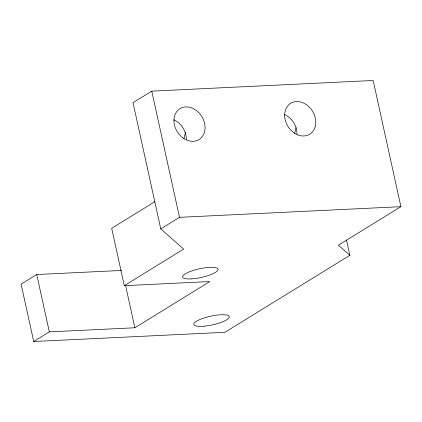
<?xml version="1.0" encoding="UTF-8"?>
<svg xmlns="http://www.w3.org/2000/svg" width="422" height="422" viewBox="0 0 422 422"><rect width="100%" height="100%" fill="white"/><g stroke="black" fill="none" stroke-linecap="round" stroke-linejoin="round"><path stroke-width="0.63" d="M183.929 138.732L185.485 132.35M294.625 133.41L296.022 127.66M121.599 270.444L36.719 274.527L21.1 284.154L33.713 341.514L224.915 332.314L349.87 255.289L338.423 245.187L400.9 206.674L373.153 80.486L151.762 91.141L133.02 102.694L160.766 228.882L183.66 249.085L124.305 285.673L111.693 228.313L154.811 201.737M160.766 228.882L179.508 217.33L400.9 206.674M33.713 341.514L49.332 331.882L134.866 327.767L209.839 281.553L124.305 285.673M346.504 239.991L349.87 255.289M151.762 91.141L179.508 217.33M125.619 285.705L134.866 327.767M36.719 274.527L49.332 331.882M284.618 114.515A18.167 14.448 58.4 0 1 297.03 134.08M173.922 119.837A18.167 14.448 58.4 0 1 186.334 139.408M284.655 115.027A18.167 14.448 58.4 0 0 307.775 135.209A18.167 14.448 58.4 0 0 308.213 106.096A18.167 14.448 58.4 0 0 284.655 115.027M173.959 120.349A18.167 14.448 58.4 0 0 197.079 140.537A18.167 14.448 58.4 0 0 197.517 111.424A18.167 14.448 58.4 0 0 173.959 120.349M203.193 326.243A18.167 4.426 -12.4 0 0 229.315 316.716A18.167 4.426 -12.4 0 0 202.164 318.626A18.167 4.426 -12.4 0 0 203.193 326.243M191.936 278.852A18.167 4.426 -12.4 0 0 218.058 269.326A18.167 4.426 -12.4 0 0 190.908 271.235A18.167 4.426 -12.4 0 0 191.936 278.852"/></g></svg>
